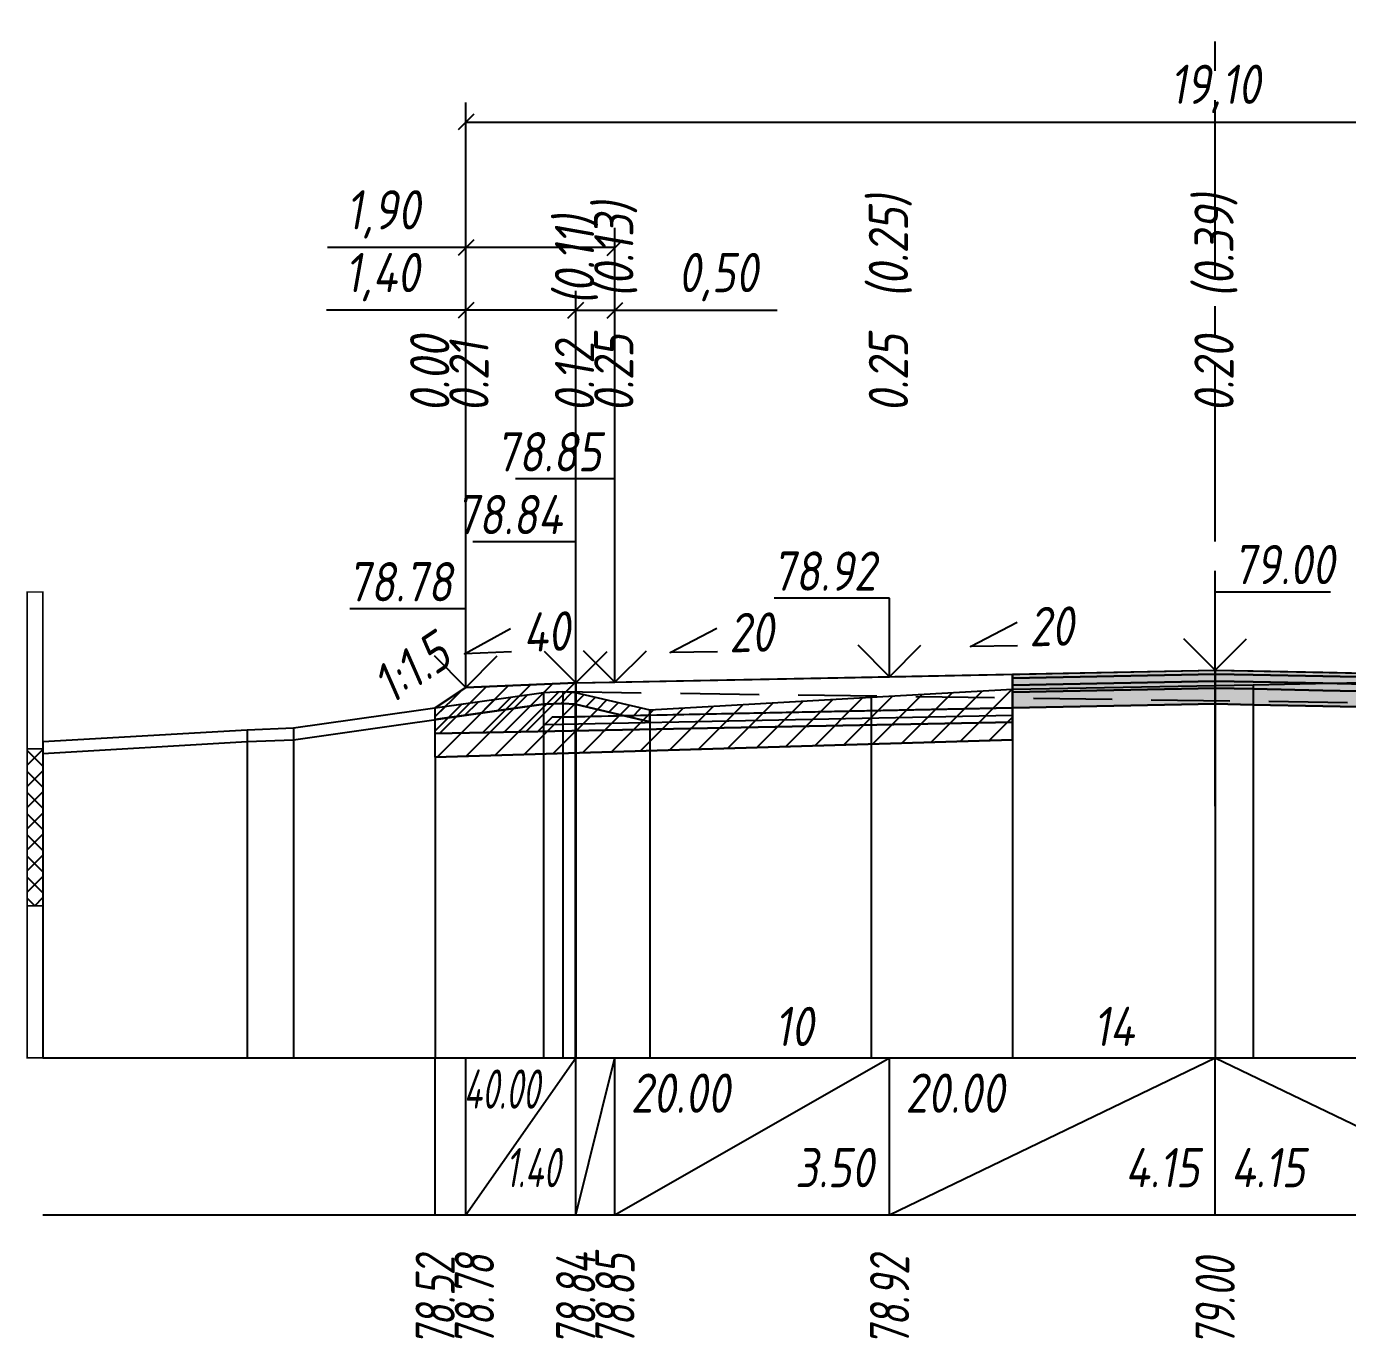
# Model space of a CAD drawing. Extents: x -717 to 1451, y -133302 to 233.
# Drawn here: x 78.9 to 163.1, y -20239.9 to -20156.3 of the extents above; entities that cross this region are included whole.
import ezdxf
from ezdxf.enums import TextEntityAlignment as Align

# ---------------------------------------------------------------- set-up
doc = ezdxf.new("R2010")
doc.units = 0
doc.linetypes.add('осевая2', pattern=[1.125, 0.75, -0.125, 0.125, -0.125])
doc.linetypes.add('штриховая', pattern=[0.75, 0.5, -0.25])
for name, color, linetype in [('Интерполированный поперечник', 2, 'Continuous'), ('Код_514', 1, 'Continuous'), ('Контур_0', 7, 'Continuous'), ('Контур_2521', 7, 'Continuous'), ('Контур_2564', 7, 'Continuous'), ('Контур_2660', 7, 'Continuous'), ('Контур_2665', 7, 'Continuous'), ('Контур_400', 7, 'Continuous'), ('Контур_508', 7, 'Continuous'), ('Контур_512', 7, 'Continuous'), ('Контур_513', 7, 'Continuous'), ('Контур_818', 7, 'Continuous'), ('Красный поперечник', 1, 'Continuous'), ('Линейка абсолютных высот', 7, 'Continuous'), ('Объём_2501', 7, 'Continuous'), ('Объём_2564', 7, 'Continuous'), ('Объём_2650', 7, 'Continuous'), ('Объём_2660', 7, 'Continuous'), ('Объём_2661', 7, 'Continuous'), ('Объём_2665', 7, 'Continuous'), ('Объём_2666', 7, 'Continuous'), ('Объём_2667', 7, 'Continuous'), ('Объём_2668', 7, 'Continuous'), ('Объём_2669', 7, 'Continuous'), ('Объём_2675', 7, 'Continuous'), ('Объём_2753', 7, 'Continuous'), ('Ось', 1, 'осевая2'), ('Откосы', 7, 'Continuous'), ('Отметки покрытия', 7, 'Continuous'), ('Рабочие отметки', 7, 'Continuous'), ('Рабочие отметки доп.', 7, 'Continuous'), ('Слои выравнивания', 7, 'Continuous'), ('Таблица', 7, 'Continuous'), ('Уклоны проезжей части', 7, 'Continuous'), ('Черный поперечник', 3, 'Continuous')]:
    doc.layers.add(name, color=color, linetype=linetype)
for name, color, linetype, true_color in [('Контур_2540', 2, 'Continuous', 0xffff00), ('Контур_2560', 2, 'Continuous', 0xffff00), ('Контур_2561', 7, 'Continuous', 0xff8040), ('Контур_2562', 3, 'Continuous', 0x00ff00), ('Контур_2563', 7, 'Continuous', 0xff8000), ('Контур_2570', 7, 'Continuous', 0x80ff00), ('Контур_2725', 7, 'Continuous', 0x323232), ('Контур_2736', 4, 'Continuous', 0x00ffff), ('Контур_2737', 4, 'Continuous', 0x00ffff), ('Контур_2738', 4, 'Continuous', 0x00ffff), ('Контур_2739', 4, 'Continuous', 0x00ffff), ('Контур_2741', 4, 'Continuous', 0x00ffff), ('Контур_2742', 4, 'Continuous', 0x00ffff), ('Контур_2743', 4, 'Continuous', 0x00ffff), ('Контур_2744', 7, 'Continuous', 0xa4ffff), ('Контур_2745', 7, 'Continuous', 0xa4ffff), ('Контур_2747', 4, 'Continuous', 0x00ffff), ('Контур_2748', 4, 'Continuous', 0x00ffff), ('Контур_2749', 4, 'Continuous', 0x00ffff), ('Контур_2750', 4, 'Continuous', 0x00ffff), ('Контур_2751', 4, 'Continuous', 0x00ffff), ('Контур_2752', 4, 'Continuous', 0x00ffff), ('Контур_2760', 7, 'Continuous', 0x323232), ('Контур_2761', 7, 'Continuous', 0x323232), ('Контур_2762', 7, 'Continuous', 0x323232), ('Контур_2763', 7, 'Continuous', 0x323232), ('Контур_402', 7, 'Continuous', 0xff6464), ('Контур_703', 4, 'Continuous', 0x00ffff), ('Контур_705', 4, 'Continuous', 0x00ffff), ('Контур_707', 4, 'Continuous', 0x00ffff), ('Контур_720', 131, 'Continuous', 0xaaffff), ('Объём_2500', 7, 'Continuous', 0xc0c0c0), ('Объём_2520', 7, 'Continuous', 0x80ffff), ('Объём_2540', 2, 'Continuous', 0xffff00), ('Объём_2560', 2, 'Continuous', 0xffff00), ('Объём_2561', 7, 'Continuous', 0xff8040), ('Объём_2562', 3, 'Continuous', 0x00ff00), ('Объём_2563', 7, 'Continuous', 0xff8000), ('Объём_2570', 7, 'Continuous', 0x80ff00), ('Объём_2600', 7, 'Continuous', 0x808000), ('Объём_2746', 2, 'Continuous', 0xffff00)]:
    doc.layers.add(name, color=color, linetype=linetype, true_color=true_color)
doc.styles.get("Standard").update_dxf_attribs({"font": 'txt', "height": 2.5})
doc.styles.add('М', font='romand.shx', dxfattribs={"width": 0.8, "oblique": 10, "height": 2.5})
doc.dimstyles.new('ISO-25', dxfattribs={"dimtxt": 2.5, "dimasz": 2.5, "dimexe": 1.25, "dimexo": 0.625, "dimtad": 1, "dimtxsty": 'Standard', "dimcen": 2.5, "dimadec": 0, "dimazin": 0, "dimtfac": 1, "dimtmove": 0, "dimatfit": 3, "dimfxl": 1, "dimarcsym": 0})

# ---------------------------------------------------------------- blocks, each defined once
blk = doc.blocks.new('_Oblique')
at = {"color": 0, "linetype": 'ByBlock', "lineweight": -2}
blk.add_line((-0.5, -0.5), (0.5, 0.5), dxfattribs=at)
blk = doc.blocks.new('*D482')
at = {"color": 0, "lineweight": -2, "transparency": 16777216}
for p, q in [((106.956, -20197.828), (106.956, -20173.108)), ((113.956, -20197.548), (113.956, -20173.108)), ((106.956, -20174.358), (98.083, -20174.358)), ((113.956, -20174.358), (106.956, -20174.358))]:
    blk.add_line(p, q, dxfattribs=at)
at = {"layer": 'Defpoints', "color": 0, "transparency": 16777216}
for p in [(113.956, -20174.358), (106.956, -20198.453), (113.956, -20198.173)]:
    blk.add_point(p, dxfattribs=at)
at = {"color": 0, "lineweight": -2, "transparency": 16777216, "rotation": 180}
blk.add_blockref('_Oblique', (106.956, -20174.358), dxfattribs=at)
at = {"color": 0, "lineweight": -2, "transparency": 16777216}
blk.add_blockref('_Oblique', (113.956, -20174.358), dxfattribs=at)
at = {"color": 0, "transparency": 16777216, "insert": (101.624, -20172.245), "char_height": 2.5, "width": 8.75, "attachment_point": 5, "style": 'М'}
blk.add_mtext('1,40', dxfattribs=at)
blk = doc.blocks.new('*D484')
at = {"color": 0, "lineweight": -2, "transparency": 16777216}
for p, q in [((113.956, -20197.548), (113.956, -20173.108)), ((116.456, -20197.498), (116.456, -20173.108)), ((113.956, -20174.358), (116.456, -20174.358)), ((116.456, -20174.358), (126.786, -20174.358))]:
    blk.add_line(p, q, dxfattribs=at)
at = {"layer": 'Defpoints', "color": 0, "transparency": 16777216}
for p in [(116.456, -20174.358), (116.456, -20198.123), (113.956, -20198.173)]:
    blk.add_point(p, dxfattribs=at)
at = {"color": 0, "lineweight": -2, "transparency": 16777216, "rotation": 180}
blk.add_blockref('_Oblique', (113.956, -20174.358), dxfattribs=at)
at = {"color": 0, "lineweight": -2, "transparency": 16777216}
blk.add_blockref('_Oblique', (116.456, -20174.358), dxfattribs=at)
at = {"color": 0, "transparency": 16777216, "insert": (123.025, -20172.245), "char_height": 2.5, "width": 9.16667, "attachment_point": 5, "style": 'М'}
blk.add_mtext('0,50', dxfattribs=at)
blk = doc.blocks.new('*D487')
at = {"color": 0, "lineweight": -2, "transparency": 16777216}
for p, q in [((106.956, -20197.828), (106.956, -20169.108)), ((116.456, -20197.498), (116.456, -20169.108)), ((106.956, -20170.358), (98.143, -20170.358)), ((116.456, -20170.358), (106.956, -20170.358))]:
    blk.add_line(p, q, dxfattribs=at)
at = {"layer": 'Defpoints', "color": 0, "transparency": 16777216}
for p in [(116.456, -20170.358), (116.456, -20198.123), (106.956, -20198.453)]:
    blk.add_point(p, dxfattribs=at)
at = {"color": 0, "lineweight": -2, "transparency": 16777216, "rotation": 180}
blk.add_blockref('_Oblique', (106.956, -20170.358), dxfattribs=at)
at = {"color": 0, "lineweight": -2, "transparency": 16777216}
blk.add_blockref('_Oblique', (116.456, -20170.358), dxfattribs=at)
at = {"color": 0, "transparency": 16777216, "insert": (101.683, -20168.245), "char_height": 2.5, "width": 8.75, "attachment_point": 5, "style": 'М'}
blk.add_mtext('1,90', dxfattribs=at)
blk = doc.blocks.new('*D488')
at = {"color": 0, "lineweight": -2, "transparency": 16777216}
for p, q in [((106.956, -20197.828), (106.956, -20161.108)), ((202.456, -20197.828), (202.456, -20161.108)), ((106.956, -20162.358), (202.456, -20162.358))]:
    blk.add_line(p, q, dxfattribs=at)
at = {"layer": 'Defpoints', "color": 0, "transparency": 16777216}
for p in [(202.456, -20162.358), (106.956, -20198.453), (202.456, -20198.453)]:
    blk.add_point(p, dxfattribs=at)
at = {"color": 0, "lineweight": -2, "transparency": 16777216, "rotation": 180}
blk.add_blockref('_Oblique', (106.956, -20162.358), dxfattribs=at)
at = {"color": 0, "lineweight": -2, "transparency": 16777216}
blk.add_blockref('_Oblique', (202.456, -20162.358), dxfattribs=at)
at = {"color": 0, "transparency": 16777216, "insert": (154.706, -20160.245), "char_height": 2.5, "width": 10.41667, "attachment_point": 5, "style": 'М'}
blk.add_mtext('19,10', dxfattribs=at)

msp = doc.modelspace()

# ---------------------------------------------------------------- hatches: boundary and pattern name
at = {"layer": 'Линейка абсолютных высот'}
h = msp.add_hatch(dxfattribs=at)
h.set_pattern_fill('ANSI37', scale=0.3, style=0)
h.set_pattern_definition([(45.000001, (0, 0), (-0.67351924, 0.67351921), []), (135.0000003, (0, 0), (-0.67351922, -0.67351923), [])])
h.paths.add_polyline_path([(80, -20212.311), (80, -20202.311), (79, -20202.311), (79, -20212.311)])
at = {"layer": 'Объём_2563'}
h = msp.add_hatch(dxfattribs=at)
h.set_pattern_fill('ANSI31', color=256, scale=0.3)
h.paths.add_polyline_path([(106.956, -20198.39), (113.956, -20198.11), (113.956, -20200.26), (112.456, -20200.29), (111.538, -20201.209), (105, -20201.339), (105, -20199.694)])
at = {"layer": 'Объём_2570'}
h = msp.add_hatch(dxfattribs=at)
h.set_pattern_fill('ANSI31', color=256, scale=0.2)
h.paths.add_polyline_path([(113.929, -20199.471), (113.135, -20199.415), (111.905, -20199.464), (105, -20200.444), (105, -20199.694), (111.905, -20198.714), (113.135, -20198.665), (113.929, -20198.721), (118.669, -20199.829), (118.669, -20200.579)])
at = {"layer": 'Объём_2600'}
h = msp.add_hatch(dxfattribs=at)
h.set_pattern_fill('ANSI31', color=6, scale=0.4)
h.paths.add_polyline_path([(132.786, -20199.013), (141.788, -20198.508), (141.788, -20201.733), (105, -20202.836), (105, -20200.444), (111.905, -20199.464), (113.135, -20199.415), (113.929, -20199.471), (118.669, -20200.579), (118.669, -20199.829)])
at = {"layer": 'Слои выравнивания'}
for color, points in [(2, [(141.788, -20197.553), (154.706, -20197.295), (154.706, -20197.545), (141.788, -20197.803)]), (2, [(154.706, -20197.295), (157.129, -20197.344), (161.568, -20197.432), (167.068, -20197.542), (175.456, -20197.71), (191.089, -20198.023), (191.089, -20198.273), (175.456, -20197.96), (167.068, -20197.792), (161.568, -20197.682), (157.129, -20197.594), (154.706, -20197.545)]), (3, [(141.788, -20197.803), (154.706, -20197.545), (154.706, -20197.995), (141.788, -20198.253)]), (4, [(141.788, -20198.253), (154.706, -20197.995), (154.706, -20198.445), (141.788, -20198.703)]), (3, [(154.706, -20197.545), (157.129, -20197.594), (161.568, -20197.682), (167.068, -20197.792), (175.456, -20197.96), (191.089, -20198.273), (191.089, -20198.723), (175.456, -20198.41), (167.068, -20198.242), (161.568, -20198.132), (157.129, -20198.044), (154.706, -20197.995)]), (4, [(154.706, -20197.995), (157.129, -20198.044), (161.568, -20198.132), (167.068, -20198.242), (175.456, -20198.41), (191.089, -20198.723), (191.089, -20199.173), (175.456, -20198.86), (167.068, -20198.692), (161.568, -20198.582), (157.129, -20198.494), (154.706, -20198.445)]), (5, [(141.788, -20198.703), (154.706, -20198.445), (154.706, -20199.445), (141.788, -20199.703)]), (5, [(154.706, -20198.445), (157.129, -20198.494), (161.568, -20198.582), (167.068, -20198.692), (175.456, -20198.86), (191.089, -20199.173), (191.089, -20200.173), (175.456, -20199.86), (167.068, -20199.692), (161.568, -20199.582), (157.129, -20199.494), (154.706, -20199.445)])]:
    msp.add_hatch(color=color, dxfattribs=at).paths.add_polyline_path(points)

# ---------------------------------------------------------------- linework, layer by layer
at = {"layer": 'Интерполированный поперечник', "linetype": 'штриховая', "ltscale": 10, "flags": 128}
msp.add_lwpolyline([(113.135, -20198.665), (219.379, -20200.115)], dxfattribs=at)
at = {"layer": 'Код_514'}
for p, q in [((105, -20232), (105, -20222)), ((106.956, -20232), (106.956, -20222)), ((106.956, -20232), (113.956, -20222)), ((113.956, -20232), (113.956, -20222)), ((113.956, -20232), (116.456, -20222)), ((116.456, -20232), (116.456, -20222)), ((116.456, -20232), (133.956, -20222)), ((133.956, -20232), (133.956, -20222)), ((133.956, -20232), (154.706, -20222)), ((154.706, -20232), (154.706, -20222)), ((154.706, -20222), (175.456, -20232))]:
    msp.add_line(p, q, dxfattribs=at)
at = {"layer": 'Контур_0', "flags": 128}
for points in [[(113.956, -20198.11), (141.788, -20197.553), (141.788, -20199.703), (113.956, -20200.26), (113.956, -20198.11), (113.956, -20198.11)], [(106.956, -20198.39), (105, -20199.694), (105, -20199.694), (105, -20199.694), (105, -20199.694), (105, -20199.694), (105, -20199.694), (105, -20199.694), (105, -20199.694), (105, -20199.694), (105, -20199.694), (105, -20199.694), (105, -20199.694), (105, -20199.694), (105, -20199.694), (105, -20199.694)], [(106.956, -20198.39), (105, -20199.694), (105, -20199.694), (105, -20199.694), (105, -20199.694), (105, -20199.694), (105, -20199.694), (105, -20199.694), (105, -20199.694), (105, -20199.694), (105, -20199.694), (105, -20199.694), (105, -20199.694), (105, -20199.694), (105, -20199.694), (105, -20199.694), (105, -20199.694), (105, -20199.694), (105, -20199.694), (105, -20199.694), (105, -20199.694), (105, -20199.694), (105, -20199.694), (105, -20199.694), (105, -20199.694), (105, -20199.694), (105, -20199.694), (105, -20199.694), (105, -20199.694), (105, -20199.694)], [(112.456, -20200.29), (141.788, -20199.703), (141.788, -20200.603), (111.538, -20201.209), (112.456, -20200.29), (112.456, -20200.29)], [(105, -20201.339), (111.538, -20201.209), (112.456, -20200.29), (113.956, -20200.26)]]:
    msp.add_lwpolyline(points, dxfattribs=at)
at = {"layer": 'Контур_2521', "color": 250, "flags": 128}
msp.add_lwpolyline([(111.997, -20200.749), (141.788, -20200.153)], dxfattribs=at)
at = {"layer": 'Контур_2540', "flags": 128}
msp.add_lwpolyline([(111.538, -20201.209), (141.788, -20200.603), (141.788, -20201.733), (105, -20202.836), (105, -20201.339), (111.538, -20201.209), (111.538, -20201.209)], dxfattribs=at)
at = {"layer": 'Контур_2560', "flags": 128}
msp.add_lwpolyline([(106.956, -20198.39), (106.956, -20198.39), (106.956, -20198.39), (113.956, -20198.11)], dxfattribs=at)
at = {"layer": 'Контур_2561', "flags": 128}
msp.add_lwpolyline([(113.956, -20198.11), (113.956, -20198.11), (106.956, -20198.39), (106.956, -20198.39), (113.956, -20198.11)], dxfattribs=at)
at = {"layer": 'Контур_2562', "flags": 128}
msp.add_lwpolyline([(106.956, -20198.39), (106.956, -20198.39), (106.956, -20198.39), (106.956, -20198.39), (106.956, -20198.39)], dxfattribs=at)
at = {"layer": 'Контур_2563', "flags": 128}
msp.add_lwpolyline([(106.956, -20198.39), (113.956, -20198.11), (113.956, -20200.26), (112.456, -20200.29), (111.538, -20201.209), (105, -20201.339), (105, -20199.694), (106.956, -20198.39), (106.956, -20198.39)], dxfattribs=at)
at = {"layer": 'Контур_2564', "flags": 128}
msp.add_lwpolyline([(106.956, -20198.39), (113.956, -20198.11)], dxfattribs=at)
at = {"layer": 'Контур_2570', "flags": 128}
msp.add_lwpolyline([(80, -20202.602), (93.013, -20201.848), (95.96, -20201.727), (111.905, -20199.464), (113.135, -20199.415), (113.135, -20199.415), (113.929, -20199.471), (118.669, -20200.579), (118.669, -20199.829), (132.786, -20199.013), (141.788, -20198.508), (154.706, -20198.272), (157.129, -20198.228), (167.068, -20198.014), (191.089, -20198.435), (203.817, -20199.291), (211.764, -20199.796), (211.764, -20200.546), (213.899, -20200.745), (219.379, -20200.865), (219.379, -20200.865), (226.374, -20199.94), (234.194, -20198.966), (237.832, -20199.112)], dxfattribs=at)
at = {"layer": 'Контур_2660', "flags": 128}
msp.add_lwpolyline([(105, -20202.836), (141.788, -20201.733)], dxfattribs=at)
at = {"layer": 'Контур_2665', "flags": 128}
msp.add_lwpolyline([(106.956, -20198.39), (106.956, -20198.39)], dxfattribs=at)
at = {"layer": 'Контур_2725', "flags": 128}
msp.add_lwpolyline([(141.788, -20199.703), (154.706, -20199.445), (157.129, -20199.494), (161.568, -20199.582), (167.068, -20199.692), (175.456, -20199.86), (191.089, -20200.173)], dxfattribs=at)
at = {"layer": 'Контур_2736', "flags": 128}
msp.add_lwpolyline([(106.956, -20198.39), (105, -20199.694)], dxfattribs=at)
at = {"layer": 'Контур_2737', "flags": 128}
msp.add_lwpolyline([(105, -20199.694), (105, -20199.694)], dxfattribs=at)
at = {"layer": 'Контур_2738', "flags": 128}
msp.add_lwpolyline([(105, -20199.694), (105, -20199.694)], dxfattribs=at)
at = {"layer": 'Контур_2739', "flags": 128}
msp.add_lwpolyline([(105, -20199.694), (105, -20199.694)], dxfattribs=at)
at = {"layer": 'Контур_2741', "flags": 128}
msp.add_lwpolyline([(105, -20199.694), (105, -20199.694)], dxfattribs=at)
at = {"layer": 'Контур_2742', "flags": 128}
msp.add_lwpolyline([(105, -20199.694), (105, -20199.694)], dxfattribs=at)
at = {"layer": 'Контур_2743', "flags": 128}
msp.add_lwpolyline([(105, -20199.694), (105, -20199.694)], dxfattribs=at)
at = {"layer": 'Контур_2744', "flags": 128}
msp.add_lwpolyline([(105, -20199.694), (105, -20199.694)], dxfattribs=at)
msp.add_lwpolyline([(105, -20199.694), (105, -20199.694)], dxfattribs=at)
msp.add_lwpolyline([(105, -20199.694), (105, -20199.694)], dxfattribs=at)
msp.add_lwpolyline([(105, -20199.694), (105, -20199.694)], dxfattribs=at)
msp.add_lwpolyline([(105, -20199.694), (105, -20199.694)], dxfattribs=at)
msp.add_lwpolyline([(105, -20199.694), (105, -20199.694)], dxfattribs=at)
at = {"layer": 'Контур_2745', "flags": 128}
msp.add_lwpolyline([(105, -20199.694), (105, -20199.694)], dxfattribs=at)
msp.add_lwpolyline([(105, -20199.694), (105, -20199.694)], dxfattribs=at)
msp.add_lwpolyline([(105, -20199.694), (105, -20199.694)], dxfattribs=at)
msp.add_lwpolyline([(105, -20199.694), (105, -20199.694)], dxfattribs=at)
msp.add_lwpolyline([(105, -20199.694), (105, -20199.694)], dxfattribs=at)
msp.add_lwpolyline([(105, -20199.694), (105, -20199.694)], dxfattribs=at)
at = {"layer": 'Контур_2747', "flags": 128}
msp.add_lwpolyline([(105, -20199.694), (105, -20199.694)], dxfattribs=at)
at = {"layer": 'Контур_2748', "flags": 128}
msp.add_lwpolyline([(105, -20199.694), (105, -20199.694)], dxfattribs=at)
at = {"layer": 'Контур_2749', "flags": 128}
msp.add_lwpolyline([(105, -20199.694), (105, -20199.694)], dxfattribs=at)
at = {"layer": 'Контур_2750', "flags": 128}
msp.add_lwpolyline([(105, -20199.694), (105, -20199.694)], dxfattribs=at)
at = {"layer": 'Контур_2751', "flags": 128}
msp.add_lwpolyline([(105, -20199.694), (105, -20199.694)], dxfattribs=at)
at = {"layer": 'Контур_2752', "flags": 128}
msp.add_lwpolyline([(105, -20199.694), (105, -20199.694)], dxfattribs=at)
at = {"layer": 'Контур_2760', "flags": 128}
msp.add_lwpolyline([(141.788, -20197.553), (154.706, -20197.295), (157.129, -20197.344), (161.568, -20197.432), (167.068, -20197.542), (175.456, -20197.71), (191.089, -20198.023)], dxfattribs=at)
at = {"layer": 'Контур_2761', "flags": 128}
msp.add_lwpolyline([(141.788, -20197.803), (154.706, -20197.545), (157.129, -20197.594), (161.568, -20197.682), (167.068, -20197.792), (175.456, -20197.96), (191.089, -20198.273)], dxfattribs=at)
at = {"layer": 'Контур_2762', "flags": 128}
msp.add_lwpolyline([(141.788, -20198.253), (154.706, -20197.995), (157.129, -20198.044), (161.568, -20198.132), (167.068, -20198.242), (175.456, -20198.41), (191.089, -20198.723)], dxfattribs=at)
at = {"layer": 'Контур_2763', "flags": 128}
msp.add_lwpolyline([(141.788, -20198.703), (154.706, -20198.445), (157.129, -20198.494), (161.568, -20198.582), (167.068, -20198.692), (175.456, -20198.86), (191.089, -20199.173)], dxfattribs=at)
at = {"layer": 'Контур_400', "flags": 128}
for points in [[(113.956, -20198.11), (116.456, -20198.06), (116.456, -20198.06), (116.456, -20198.06), (116.456, -20198.06), (116.456, -20198.06), (116.456, -20198.06), (133.956, -20197.71), (154.706, -20197.295)], [(154.706, -20197.295), (175.456, -20197.71), (192.956, -20198.06), (192.956, -20198.06), (192.956, -20198.06), (192.956, -20198.06), (192.956, -20198.06), (192.956, -20198.06), (195.456, -20198.11)]]:
    msp.add_lwpolyline(points, dxfattribs=at)
at = {"layer": 'Контур_402', "flags": 128}
msp.add_lwpolyline([(105, -20202.836), (141.788, -20201.733), (141.788, -20199.703), (154.706, -20199.445), (191.089, -20200.173), (191.089, -20202.437), (209.347, -20202.984)], dxfattribs=at)
at = {"layer": 'Контур_508', "flags": 128}
msp.add_lwpolyline([(105, -20202.836), (141.788, -20201.733), (141.788, -20199.703), (154.706, -20199.445), (191.089, -20200.173), (191.089, -20202.437), (209.347, -20202.984), (209.347, -20202), (209.871, -20202), (212.832, -20200.026)], dxfattribs=at)
at = {"layer": 'Контур_512', "flags": 128}
msp.add_lwpolyline([(105, -20202.836), (141.788, -20201.733)], dxfattribs=at)
at = {"layer": 'Контур_513', "flags": 128}
msp.add_lwpolyline([(105, -20202.836), (141.788, -20201.733), (141.788, -20199.703), (154.706, -20199.445), (191.089, -20200.173), (191.089, -20202.437), (209.347, -20202.984), (209.347, -20202), (209.871, -20202), (212.832, -20200.026)], dxfattribs=at)
at = {"layer": 'Контур_703', "flags": 128}
for points in [[(106.956, -20198.39), (105, -20199.694)], [(105, -20199.694), (105, -20199.694)]]:
    msp.add_lwpolyline(points, dxfattribs=at)
at = {"layer": 'Контур_705', "flags": 128}
msp.add_lwpolyline([(105, -20199.694), (105, -20199.694)], dxfattribs=at)
at = {"layer": 'Контур_707', "flags": 128}
msp.add_lwpolyline([(105, -20199.694), (105, -20199.694)], dxfattribs=at)
at = {"layer": 'Контур_720', "flags": 128}
msp.add_lwpolyline([(105, -20199.694), (105, -20199.694)], dxfattribs=at)
at = {"layer": 'Контур_818', "flags": 128}
msp.add_lwpolyline([(105, -20200.444), (111.905, -20199.464), (113.135, -20199.415), (113.135, -20199.415), (113.929, -20199.471), (118.669, -20200.579), (118.669, -20199.829), (132.786, -20199.013), (141.788, -20198.508), (154.706, -20198.272), (157.129, -20198.228), (167.068, -20198.014), (191.089, -20198.435), (203.817, -20199.291), (211.764, -20199.796), (211.764, -20200.546), (212.832, -20200.646)], dxfattribs=at)
at = {"layer": 'Красный поперечник'}
for p, q in [((133.956, -20197.71), (154.706, -20197.295)), ((154.706, -20197.295), (175.456, -20197.71)), ((106.956, -20198.39), (113.956, -20198.11)), ((113.956, -20198.11), (116.456, -20198.06)), ((116.456, -20198.06), (133.956, -20197.71)), ((105, -20199.694), (106.956, -20198.39)), ((141.788, -20201.733), (141.788, -20222)), ((105, -20202.836), (105, -20222))]:
    msp.add_line(p, q, dxfattribs=at)
at = {"layer": 'Линейка абсолютных высот', "color": 7, "const_width": 0.1, "flags": 128}
for points in [[(80, -20202.311), (80, -20192.311), (79, -20192.311), (79, -20202.311), (80, -20202.311)], [(80, -20212.311), (80, -20202.311), (79, -20202.311), (79, -20212.311), (80, -20212.311)], [(80, -20222), (80, -20212.311), (79, -20212.311), (79, -20222), (80, -20222)]]:
    msp.add_lwpolyline(points, dxfattribs=at)
at = {"layer": 'Объём_2500', "flags": 128}
msp.add_lwpolyline([(113.956, -20198.11), (141.788, -20197.553), (141.788, -20199.703), (113.956, -20200.26), (113.956, -20198.11), (113.956, -20198.11)], dxfattribs=at)
at = {"layer": 'Объём_2501', "flags": 128}
for points in [[(113.956, -20198.11), (116.456, -20198.06), (116.456, -20198.06), (116.456, -20198.06), (116.456, -20198.06), (116.456, -20198.06), (116.456, -20198.06), (133.956, -20197.71), (154.706, -20197.295)], [(154.706, -20197.295), (175.456, -20197.71), (192.956, -20198.06), (192.956, -20198.06), (192.956, -20198.06), (192.956, -20198.06), (192.956, -20198.06), (192.956, -20198.06), (195.456, -20198.11)]]:
    msp.add_lwpolyline(points, dxfattribs=at)
at = {"layer": 'Объём_2520', "color": 250, "flags": 128}
msp.add_lwpolyline([(112.456, -20200.29), (141.788, -20199.703), (141.788, -20200.603), (111.538, -20201.209), (112.456, -20200.29), (112.456, -20200.29)], dxfattribs=at)
at = {"layer": 'Объём_2540', "flags": 128}
msp.add_lwpolyline([(111.538, -20201.209), (141.788, -20200.603), (141.788, -20201.733), (105, -20202.836), (105, -20201.339), (111.538, -20201.209), (111.538, -20201.209)], dxfattribs=at)
at = {"layer": 'Объём_2560', "flags": 128}
msp.add_lwpolyline([(106.956, -20198.39), (106.956, -20198.39), (106.956, -20198.39), (113.956, -20198.11)], dxfattribs=at)
at = {"layer": 'Объём_2561', "flags": 128}
msp.add_lwpolyline([(113.956, -20198.11), (113.956, -20198.11), (106.956, -20198.39), (106.956, -20198.39), (113.956, -20198.11)], dxfattribs=at)
at = {"layer": 'Объём_2562', "flags": 128}
msp.add_lwpolyline([(106.956, -20198.39), (106.956, -20198.39), (106.956, -20198.39), (106.956, -20198.39), (106.956, -20198.39)], dxfattribs=at)
at = {"layer": 'Объём_2563', "color": 250, "flags": 128}
msp.add_lwpolyline([(106.956, -20198.39), (113.956, -20198.11), (113.956, -20200.26), (112.456, -20200.29), (111.538, -20201.209), (105, -20201.339), (105, -20199.694), (106.956, -20198.39), (106.956, -20198.39)], dxfattribs=at)
at = {"layer": 'Объём_2564', "flags": 128}
msp.add_lwpolyline([(106.956, -20198.39), (113.956, -20198.11)], dxfattribs=at)
at = {"layer": 'Объём_2570', "flags": 128}
msp.add_lwpolyline([(113.929, -20199.471), (113.135, -20199.415), (111.905, -20199.464), (105, -20200.444), (105, -20199.694), (111.905, -20198.714), (113.135, -20198.665), (113.929, -20198.721), (118.669, -20199.829), (118.669, -20200.579), (113.929, -20199.471), (113.929, -20199.471)], dxfattribs=at)
at = {"layer": 'Объём_2650', "color": 6, "flags": 128}
msp.add_lwpolyline([(132.786, -20199.013), (141.788, -20198.508), (141.788, -20201.733), (105, -20202.836), (105, -20200.444), (111.905, -20199.464), (113.135, -20199.415), (113.929, -20199.471), (118.669, -20200.579), (118.669, -20199.829), (132.786, -20199.013), (132.786, -20199.013)], dxfattribs=at)
at = {"layer": 'Объём_2660', "flags": 128}
msp.add_lwpolyline([(105, -20202.836), (141.788, -20201.733)], dxfattribs=at)
at = {"layer": 'Объём_2661', "flags": 128}
msp.add_lwpolyline([(106.956, -20198.39), (105, -20199.694)], dxfattribs=at)
at = {"layer": 'Объём_2665', "flags": 128}
msp.add_lwpolyline([(106.956, -20198.39), (106.956, -20198.39)], dxfattribs=at)
at = {"layer": 'Объём_2666', "flags": 128}
msp.add_lwpolyline([(106.956, -20198.39), (105, -20199.694)], dxfattribs=at)
at = {"layer": 'Объём_2667', "flags": 128}
msp.add_lwpolyline([(105, -20199.694), (105, -20199.694)], dxfattribs=at)
msp.add_lwpolyline([(105, -20199.694), (105, -20199.694)], dxfattribs=at)
at = {"layer": 'Объём_2668', "flags": 128}
msp.add_lwpolyline([(105, -20199.694), (105, -20199.694)], dxfattribs=at)
msp.add_lwpolyline([(105, -20199.694), (105, -20199.694)], dxfattribs=at)
at = {"layer": 'Объём_2669', "flags": 128}
msp.add_lwpolyline([(105, -20199.694), (105, -20199.694)], dxfattribs=at)
msp.add_lwpolyline([(105, -20199.694), (105, -20199.694)], dxfattribs=at)
at = {"layer": 'Объём_2675', "flags": 128}
msp.add_lwpolyline([(105, -20199.694), (105, -20199.694)], dxfattribs=at)
msp.add_lwpolyline([(105, -20199.694), (105, -20199.694)], dxfattribs=at)
msp.add_lwpolyline([(105, -20199.694), (105, -20199.694)], dxfattribs=at)
msp.add_lwpolyline([(105, -20199.694), (105, -20199.694)], dxfattribs=at)
msp.add_lwpolyline([(105, -20199.694), (105, -20199.694)], dxfattribs=at)
msp.add_lwpolyline([(105, -20199.694), (105, -20199.694)], dxfattribs=at)
msp.add_lwpolyline([(105, -20199.694), (105, -20199.694)], dxfattribs=at)
msp.add_lwpolyline([(105, -20199.694), (105, -20199.694)], dxfattribs=at)
msp.add_lwpolyline([(105, -20199.694), (105, -20199.694)], dxfattribs=at)
msp.add_lwpolyline([(105, -20199.694), (105, -20199.694)], dxfattribs=at)
msp.add_lwpolyline([(105, -20199.694), (105, -20199.694)], dxfattribs=at)
msp.add_lwpolyline([(105, -20199.694), (105, -20199.694)], dxfattribs=at)
at = {"layer": 'Объём_2746', "flags": 128}
msp.add_lwpolyline([(141.788, -20201.733), (105, -20202.836), (105, -20200.444), (111.905, -20199.464), (113.135, -20199.415), (113.929, -20199.471), (118.669, -20200.579), (118.669, -20199.829), (132.786, -20199.013), (141.788, -20198.508), (141.788, -20201.733), (141.788, -20201.733)], dxfattribs=at)
at = {"layer": 'Объём_2753', "flags": 128}
msp.add_lwpolyline([(141.788, -20197.553), (141.788, -20197.553)], dxfattribs=at)
at = {"layer": 'Ось', "ltscale": 15}
msp.add_line((154.706, -20205.971), (154.706, -20156.266), dxfattribs=at)
at = {"layer": 'Откосы', "color": 1, "flags": 128}
for points in [[(109.868, -20196.127), (106.871, -20196.247), (109.808, -20194.629)], [(122.98, -20196.118), (119.981, -20196.178), (122.95, -20194.619)], [(142.105, -20195.736), (139.106, -20195.796), (142.075, -20194.236)]]:
    msp.add_lwpolyline(points, dxfattribs=at)
at = {"layer": 'Отметки покрытия', "color": 1}
for p, q in [((116.456, -20185.11), (110.106, -20185.11)), ((116.456, -20198.06), (116.456, -20185.11)), ((113.956, -20189.11), (107.406, -20189.11)), ((113.956, -20198.11), (113.956, -20189.11)), ((133.956, -20192.71), (126.606, -20192.71)), ((133.956, -20197.71), (133.956, -20192.71)), ((154.706, -20197.295), (154.706, -20192.295)), ((154.706, -20192.295), (162.056, -20192.295)), ((106.956, -20193.39), (99.556, -20193.39)), ((106.956, -20198.39), (106.956, -20193.39)), ((154.706, -20197.295), (152.706, -20195.295)), ((154.706, -20197.295), (156.706, -20195.295)), ((106.956, -20198.39), (104.956, -20196.39)), ((106.956, -20198.39), (108.956, -20196.39)), ((113.956, -20198.11), (111.956, -20196.11)), ((113.956, -20198.11), (115.956, -20196.11)), ((116.456, -20198.06), (114.456, -20196.06)), ((116.456, -20198.06), (118.456, -20196.06)), ((133.956, -20197.71), (131.956, -20195.71)), ((133.956, -20197.71), (135.956, -20195.71))]:
    msp.add_line(p, q, dxfattribs=at)
at = {"layer": 'Слои выравнивания'}
for p, q in [((154.706, -20197.295), (154.706, -20222)), ((113.956, -20198.11), (113.956, -20222)), ((141.788, -20197.553), (141.788, -20222))]:
    msp.add_line(p, q, dxfattribs=at)
at = {"layer": 'Слои выравнивания', "color": 2, "flags": 128}
for points in [[(141.788, -20197.553), (154.706, -20197.295), (154.706, -20197.545), (141.788, -20197.803)], [(154.706, -20197.295), (157.129, -20197.344), (161.568, -20197.432), (167.068, -20197.542), (175.456, -20197.71), (191.089, -20198.023), (191.089, -20198.273), (175.456, -20197.96), (167.068, -20197.792), (161.568, -20197.682), (157.129, -20197.594), (154.706, -20197.545)]]:
    msp.add_lwpolyline(points, close=True, dxfattribs=at)
at = {"layer": 'Слои выравнивания', "color": 3, "flags": 128}
for points in [[(141.788, -20197.803), (154.706, -20197.545), (154.706, -20197.995), (141.788, -20198.253)], [(154.706, -20197.545), (157.129, -20197.594), (161.568, -20197.682), (167.068, -20197.792), (175.456, -20197.96), (191.089, -20198.273), (191.089, -20198.723), (175.456, -20198.41), (167.068, -20198.242), (161.568, -20198.132), (157.129, -20198.044), (154.706, -20197.995)]]:
    msp.add_lwpolyline(points, close=True, dxfattribs=at)
at = {"layer": 'Слои выравнивания', "color": 4, "flags": 128}
for points in [[(141.788, -20198.253), (154.706, -20197.995), (154.706, -20198.445), (141.788, -20198.703)], [(154.706, -20197.995), (157.129, -20198.044), (161.568, -20198.132), (167.068, -20198.242), (175.456, -20198.41), (191.089, -20198.723), (191.089, -20199.173), (175.456, -20198.86), (167.068, -20198.692), (161.568, -20198.582), (157.129, -20198.494), (154.706, -20198.445)]]:
    msp.add_lwpolyline(points, close=True, dxfattribs=at)
at = {"layer": 'Слои выравнивания', "color": 5, "flags": 128}
for points in [[(141.788, -20198.703), (154.706, -20198.445), (154.706, -20199.445), (141.788, -20199.703)], [(154.706, -20198.445), (157.129, -20198.494), (161.568, -20198.582), (167.068, -20198.692), (175.456, -20198.86), (191.089, -20199.173), (191.089, -20200.173), (175.456, -20199.86), (167.068, -20199.692), (161.568, -20199.582), (157.129, -20199.494), (154.706, -20199.445)]]:
    msp.add_lwpolyline(points, close=True, dxfattribs=at)
at = {"layer": 'Таблица'}
for p, q in [((80, -20222), (237.832, -20222)), ((80, -20232), (237.832, -20232))]:
    msp.add_line(p, q, dxfattribs=at)
at = {"layer": 'Черный поперечник', "color": 7}
for p, q in [((111.905, -20198.714), (111.905, -20222)), ((113.135, -20198.665), (113.135, -20222)), ((113.929, -20198.721), (113.929, -20222)), ((141.788, -20198.508), (141.788, -20222)), ((154.706, -20198.272), (154.706, -20222)), ((157.129, -20198.228), (157.129, -20222)), ((118.669, -20199.829), (118.669, -20222)), ((132.786, -20199.013), (132.786, -20222)), ((93.013, -20201.098), (93.013, -20222)), ((95.96, -20200.977), (95.96, -20222)), ((80, -20201.852), (80, -20222))]:
    msp.add_line(p, q, dxfattribs=at)
at = {"layer": 'Черный поперечник', "flags": 128}
msp.add_lwpolyline([(80, -20201.852), (93.013, -20201.098), (95.96, -20200.977), (111.905, -20198.714), (113.135, -20198.665), (113.929, -20198.721), (118.669, -20199.829), (132.786, -20199.013), (141.788, -20198.508), (154.706, -20198.272), (157.129, -20198.228), (167.068, -20198.014), (191.089, -20198.435), (203.817, -20199.291), (211.764, -20199.796), (213.899, -20199.995), (219.379, -20200.115), (226.374, -20199.19), (234.194, -20198.216), (237.832, -20198.362)], dxfattribs=at)

# ---------------------------------------------------------------- texts
at = {"layer": 'Код_514', "style": 'М', "oblique": 10}
for s, width, p in [('40.00', 0.6, (106.797, -20222.743)), ('20.00', 0.8, (117.456, -20223)), ('20.00', 0.8, (134.956, -20223))]:
    msp.add_text(s, height=2.5, dxfattribs=dict(at, width=width)).set_placement(p, align=Align.TOP_LEFT)
for s, width, p in [('1.40', 0.6, (112.956, -20231)), ('3.50', 0.8, (132.956, -20231)), ('4.15', 0.8, (153.706, -20231))]:
    msp.add_text(s, height=2.5, dxfattribs=dict(at, width=width)).set_placement(p, align=Align.BOTTOM_RIGHT)
at = {"layer": 'Код_514', "style": 'М', "oblique": 10, "width": 0.8}
msp.add_text('4.15', height=2.5, dxfattribs=at).set_placement((155.706, -20231), align=Align.BOTTOM_LEFT)
at = {"layer": 'Код_514', "style": 'М', "oblique": 10, "width": 0.7}
for s, p in [('78.78', (107.5, -20240.382)), ('78.85', (116.456, -20240.382)), ('78.52', (105, -20240.382)), ('78.84', (113.956, -20240.382)), ('78.92', (133.956, -20240.382)), ('79.00', (154.706, -20240.382))]:
    msp.add_text(s, height=2.5, rotation=90, dxfattribs=at).set_placement(p, align=Align.MIDDLE_LEFT)
at = {"layer": 'Отметки покрытия', "color": 1, "style": 'М', "oblique": 10, "width": 0.8}
for s, p in [('78.85', (115.597, -20185.379)), ('78.84', (113.097, -20189.379)), ('78.92', (133.097, -20192.979)), ('78.78', (106.097, -20193.659))]:
    msp.add_text(s, height=2.5, dxfattribs=at).set_placement(p, align=Align.BOTTOM_RIGHT)
msp.add_text('79.00', height=2.5, dxfattribs=at).set_placement((155.847, -20192.564), align=Align.BOTTOM_LEFT)
at = {"layer": 'Рабочие отметки', "color": 1, "style": 'М', "oblique": 10, "width": 0.8}
for s, p in [('0.00', (104.65, -20180.86)), ('0.21', (107.15, -20180.86)), ('0.12', (113.878, -20180.86)), ('0.25', (116.378, -20180.86)), ('0.25', (133.878, -20180.86)), ('0.20', (154.628, -20180.86))]:
    msp.add_text(s, height=2.5, rotation=90, dxfattribs=at).set_placement(p, align=Align.MIDDLE_LEFT)
at = {"layer": 'Рабочие отметки доп.', "color": 1, "style": 'М', "oblique": 10, "width": 0.8}
for s, p in [('(0.25)', (133.878, -20173.56)), ('(0.39)', (154.628, -20173.56)), ('(0.13)', (116.378, -20173.56)), ('(0.11)', (113.878, -20174.01))]:
    msp.add_text(s, height=2.5, rotation=90, dxfattribs=at).set_placement(p, align=Align.MIDDLE_LEFT)
at = {"layer": 'Слои выравнивания', "style": 'М', "oblique": 10, "width": 0.8}
for s, p in [('10', (127.872, -20222)), ('14', (148.247, -20222))]:
    msp.add_text(s, height=2.5, dxfattribs=at).set_placement(p, align=Align.BOTTOM_CENTER)
at = {"layer": 'Уклоны проезжей части', "color": 1, "style": 'М', "oblique": 10, "width": 0.8}
for s, rotation, p in [('40', 2.29061, (112.173, -20196.843)), ('20', 1.14576, (125.186, -20196.885)), ('20', 1.14576, (144.311, -20196.503)), ('1:1.5', 33.69007, (104.608, -20198.806))]:
    msp.add_text(s, height=2.5, rotation=rotation, dxfattribs=at).set_placement(p, align=Align.BOTTOM_CENTER)

# ---------------------------------------------------------------- dimensions: what is measured, and where the dimension line sits
at = {"color": 5}
dim = msp.add_linear_dim(base=(202.456, -20162.358), p1=(106.956, -20198.453), p2=(202.456, -20198.453), angle=180, dimstyle='ISO-25', override={"dimasz": 1, "dimlfac": 0.2, "dimzin": 0, "dimtxsty": 'М', "dimblk1": 'Oblique', "dimblk2": 'Oblique', "dimsah": 1}, dxfattribs=at)
dim.commit()
dim.dimension.update_dxf_attribs({"geometry": '*D488', "text_midpoint": (154.706, -20160.245)})
for base, p1, p2, picture, middle in [((116.456, -20170.358), (106.956, -20198.453), (116.456, -20198.123), '*D487', (101.683, -20170.358)), ((113.956, -20174.358), (106.956, -20198.453), (113.956, -20198.173), '*D482', (101.624, -20174.358)), ((116.456, -20174.358), (113.956, -20198.173), (116.456, -20198.123), '*D484', (123.025, -20174.358))]:
    dim = msp.add_linear_dim(base=base, p1=p1, p2=p2, angle=180, dimstyle='ISO-25', override={"dimasz": 1, "dimlfac": 0.2, "dimzin": 0, "dimtxsty": 'М', "dimblk1": 'Oblique', "dimblk2": 'Oblique', "dimsah": 1}, dxfattribs=at)
    dim.commit()
    dim.dimension.update_dxf_attribs({"geometry": picture, "text_midpoint": middle, "dimtype": 160})

doc.saveas('drawing.dxf')
